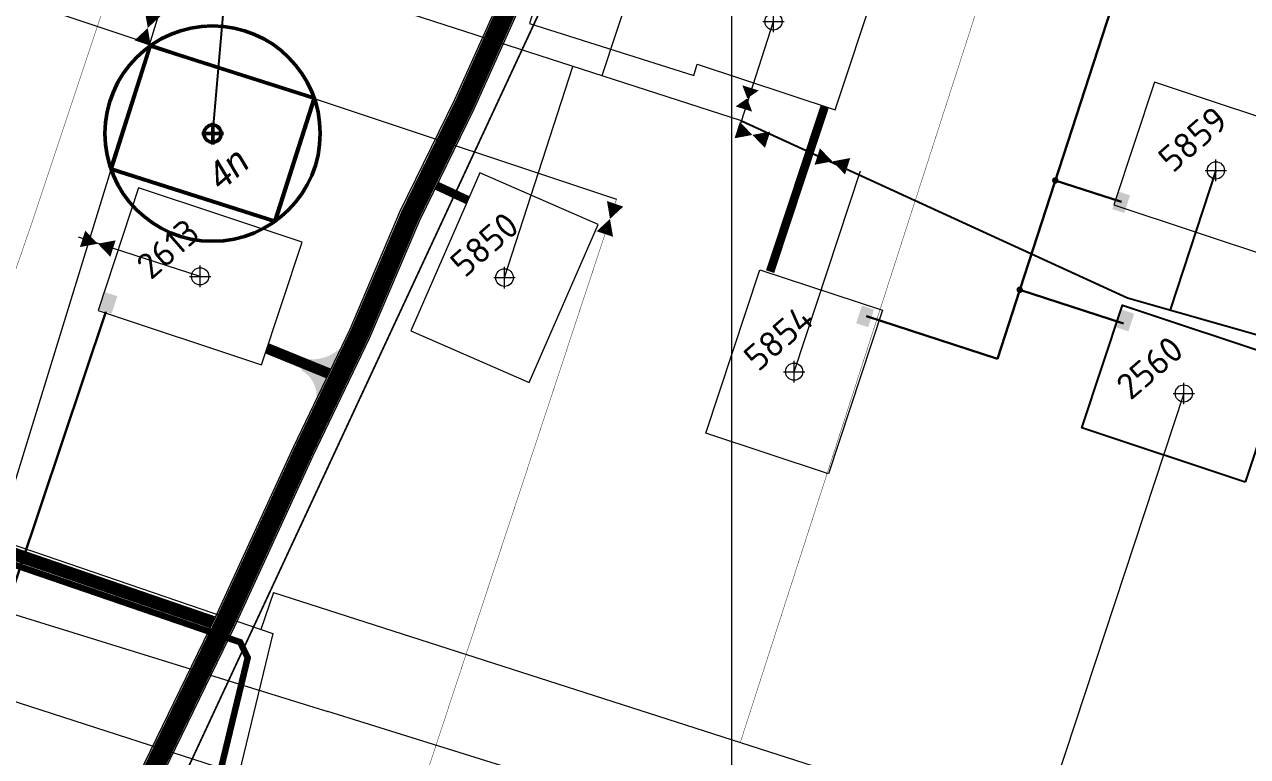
# Model space of a CAD drawing. Header units: millimetres. Extents: x 519 to 9564855, y -810 to 5021775.
# Drawn here: x 9531672 to 9532240, y 5001020 to 5001361 of the extents above; entities that cross this region are included whole.
import ezdxf

# ---------------------------------------------------------------- set-up
doc = ezdxf.new("R2010")
doc.units = ezdxf.units.MM
doc.header["$LTSCALE"] = 2
doc.header["$MEASUREMENT"] = 0
doc.header["$PDMODE"] = 2
doc.header["$PDSIZE"] = 5
doc.linetypes.add('DASHED', pattern=[0.75, 0.5, -0.25])
for name, color, linetype, lineweight in [('160 скважин на 2012 год - Электрика', 192, 'Continuous', 30), ('PPLINE_GAS', 4, 'GAS_LINE', 30), ('Скважины на 2026', 222, 'Continuous', 50), ('Скважины на 2026 доп.', 222, 'Continuous', 50), ('Скважины на 2027 год', 20, 'Continuous', 50), ('Электро', 1, 'Continuous', 30), ('Электроснаб', 1, 'Continuous', 18), ('Электроснабжене', 1, 'Continuous', 18)]:
    doc.layers.add(name, color=color, linetype=linetype, lineweight=lineweight)
for name, color, linetype in [('Existing roads', 41, 'Continuous'), ('FIBERGLASS', 212, 'Continuous'), ('Future Roads', 44, 'Continuous'), ('GRID_PULKOVO', 7, 'Continuous'), ('OilColl&Flowlines', 3, 'Continuous'), ('ROAD_GROUND', 9, 'Continuous'), ('stage 7.frame', 7, 'Continuous'), ('Stage 9.Frame&Text', 7, 'Continuous'), ('Газ', 4, 'GAS_LINE'), ('Скважины  2018 года', 7, 'Continuous'), ('Скважины 2017г', 221, 'Continuous'), ('Скважины на 2016 год.', 40, 'Continuous')]:
    doc.layers.add(name, color=color, linetype=linetype)
doc.styles.add('92051501$0$STANDARD', font='simplex.shx')
doc.styles.add('Elect', font='isocpeur.ttf')
doc.styles.add('Line_GUGK', font='')
doc.styles.get('Line_GUGK').set_extended_font_data('Bm431', italic=True)
doc.linetypes.add('GAS_LINE', pattern='A,0.5,-0.2,["G",92051501$0$STANDARD,S=0.1,R=0,X=-0.1,Y=-0.05],-0.05', length=0.75)

# ---------------------------------------------------------------- blocks, each defined once
blk = doc.blocks.new('92051501$0$WELLPAD')
at = {"flags": 128}
blk.add_lwpolyline([(40, -30), (-40, -30), (-40, 30), (40, 30)], close=True, dxfattribs=at)

msp = doc.modelspace()

# ---------------------------------------------------------------- hatches: boundary and pattern name
at = {"layer": 'Existing roads', "lineweight": 0}
msp.add_hatch(color=256, dxfattribs=at).paths.add_polyline_path([(9531818.19371, 5001209.91271, -0.26531178), (9531799.02059, 5001205.88068), (9531800.28203, 5001199.83264, -0.322530243), (9531807.09347, 5001185.72057)])
at = {"layer": 'Электро', "ltscale": 25}
for points in [[(9532185.11905, 5001281.13897), (9532179.48692, 5001282.93473), (9532176.86895, 5001274.72388), (9532182.50107, 5001272.92811)], [(9532057.88844, 5001221.71728), (9532063.50067, 5001219.8603), (9532066.2079, 5001228.04216), (9532060.59567, 5001229.89914)]]:
    msp.add_hatch(color=256, dxfattribs=at).paths.add_polyline_path(points)
at = {"layer": 'Электро', "ltscale": 7.5}
for points in [[(9531714.739, 5001234.28686), (9531709.11663, 5001236.11292), (9531706.45449, 5001227.91628), (9531712.07687, 5001226.09022)], [(9532187.0508, 5001226.15078), (9532181.42843, 5001227.97683), (9532178.76629, 5001219.78019), (9532184.38866, 5001217.95414)]]:
    msp.add_hatch(color=256, dxfattribs=at).paths.add_polyline_path(points)
at = {"layer": 'Электроснаб', "linetype": 'ByBlock', "lineweight": 0, "ltscale": 25}
for points in [[(9532185.11905, 5001281.13897), (9532179.48692, 5001282.93473), (9532176.86895, 5001274.72388), (9532182.50107, 5001272.92811)], [(9532057.88844, 5001221.71728), (9532063.50067, 5001219.8603), (9532066.2079, 5001228.04216), (9532060.59567, 5001229.89914)]]:
    msp.add_hatch(color=1, dxfattribs=at).paths.add_polyline_path(points)
at = {"layer": 'Электроснаб', "linetype": 'ByBlock', "lineweight": 0, "ltscale": 7.5}
for points in [[(9531714.739, 5001234.28686), (9531709.11663, 5001236.11292), (9531706.45449, 5001227.91628), (9531712.07687, 5001226.09022)], [(9532187.0508, 5001226.15078), (9532181.42843, 5001227.97683), (9532178.76629, 5001219.78019), (9532184.38866, 5001217.95414)]]:
    msp.add_hatch(color=1, dxfattribs=at).paths.add_polyline_path(points)
at = {"layer": 'Электроснабжене', "linetype": 'ByBlock', "lineweight": 0, "ltscale": 25}
for points in [[(9532185.11905, 5001281.13897), (9532179.48692, 5001282.93473), (9532176.86895, 5001274.72388), (9532182.50107, 5001272.92811)], [(9532057.88844, 5001221.71728), (9532063.50067, 5001219.8603), (9532066.2079, 5001228.04216), (9532060.59567, 5001229.89914)]]:
    msp.add_hatch(color=1, dxfattribs=at).paths.add_polyline_path(points)
at = {"layer": 'Электроснабжене', "linetype": 'ByBlock', "lineweight": 0, "ltscale": 7.5}
for points in [[(9531714.739, 5001234.28686), (9531709.11663, 5001236.11292), (9531706.45449, 5001227.91628), (9531712.07687, 5001226.09022)], [(9532187.0508, 5001226.15078), (9532181.42843, 5001227.97683), (9532178.76629, 5001219.78019), (9532184.38866, 5001217.95414)]]:
    msp.add_hatch(color=1, dxfattribs=at).paths.add_polyline_path(points)

# ---------------------------------------------------------------- linework, layer by layer
at = {"color": 3, "linetype": 'ByBlock', "lineweight": -2, "ltscale": 50, "const_width": 0.2}
msp.add_lwpolyline([(9531726.31691, 5000605.27783), (9531784.22149, 5000789.55074), (9531792.0835, 5000811.8005), (9531946.71127, 5001279.6474)], dxfattribs=at)
at = {"layer": '160 скважин на 2012 год - Электрика', "color": 1, "lineweight": 0, "ltscale": 7.5}
msp.add_line((9531568.52533, 5001077.78803, -0.00006), (9531794.77986, 5001004.88225, 0), dxfattribs=at)
at = {"layer": 'Existing roads', "linetype": 'ByBlock', "lineweight": 0, "ltscale": 5, "const_width": 4, "elevation": -6}
msp.add_lwpolyline([(9532043.32499, 5001322.40582), (9532017.93559, 5001245.67331)], dxfattribs=at)
at = {"layer": 'Existing roads', "linetype": 'ByBlock', "lineweight": 0, "ltscale": 5, "const_width": 4}
msp.add_lwpolyline([(9531877.56629, 5001278.85552), (9531863.07639, 5001285.6056)], dxfattribs=at)
at = {"layer": 'Existing roads', "lineweight": 0, "const_width": 5}
msp.add_lwpolyline([(9531784.25176, 5001210.06443), (9531812.93463, 5001198.36942)], dxfattribs=at)
at = {"layer": 'FIBERGLASS', "lineweight": 0, "extrusion": (-8.62e-14, -1e-16, -1)}
msp.add_line((9531049.66614, 5001321.27015), (9531771.54988, 5001073.7862), dxfattribs=at)
at = {"layer": 'FIBERGLASS', "lineweight": 0}
for p, q in [((9531771.80796, 5001073.56077), (9531775.3157, 5001066.34806, 0)), ((9531775.3364, 5001066.005, 0), (9531690.12365, 5000713.15835, 0))]:
    msp.add_line(p, q, dxfattribs=at)
at = {"layer": 'FIBERGLASS', "linetype": 'ByBlock', "lineweight": 0, "ltscale": 5, "const_width": 0.8, "elevation": 0}
msp.add_lwpolyline([(9531663.51753, 5000834.43473), (9531986.96128, 5001529.85671), (9532053.45416, 5001663.54518), (9532136.60027, 5001814.02518), (9532171.00357, 5001943.3008)], dxfattribs=at)
at = {"layer": 'FIBERGLASS', "linetype": 'ByBlock', "lineweight": 0, "ltscale": 50, "const_width": 0.2}
msp.add_lwpolyline([(9531540.58137, 5000879.23545), (9531675.002, 5001268.1794), (9531775.99888, 5001571.28666), (9531814.04754, 5001684.98793), (9532125.46657, 5001582.82219)], dxfattribs=at)
at = {"layer": 'FIBERGLASS', "linetype": 'DASHED', "lineweight": 0, "ltscale": 0.07, "const_width": 3, "elevation": 0}
msp.add_lwpolyline([(9531445.63554, 5000134.93508), (9531453.49473, 5000148.15449), (9531449.60856, 5000150.46489), (9531470.33504, 5000210.90981), (9531511.62837, 5000306.16539), (9531598.86686, 5000505.13692), (9531687.23701, 5000704.64662), (9531690.12365, 5000713.15835), (9531775.3157, 5001066.34806), (9531771.80796, 5001073.56077), (9531049.66614, 5001321.27015), (9531118.61306, 5001522.42529), (9531116.27538, 5001523.22654)], dxfattribs=at)
at = {"layer": 'Future Roads', "linetype": 'ByBlock', "lineweight": 0, "ltscale": 25, "const_width": 6}
msp.add_lwpolyline([(9531121.80102, 5001502.48526, 0.305155909), (9531112.06799, 5001499.76202), (9531059.98246, 5001342.34775, 0.027529448), (9531060.49746, 5001322.86625), (9531759.11142, 5001082.79176)], format="xyb", dxfattribs=at)
at = {"layer": 'GRID_PULKOVO', "lineweight": 0}
msp.add_line((9532000, 5010000), (9532000, 4992000), dxfattribs=at)
at = {"layer": 'OilColl&Flowlines', "linetype": 'ByBlock', "lineweight": 0}
for p, q in [((9531818.56169, 5001640.62339), (9531649.75115, 5001091.76919)), ((9532004.72894, 5001315.68327), (9531744.51792, 5001399.88466)), ((9531676.86256, 5001369.12652), (9531946.59967, 5001279.37281)), ((9532003.31016, 5001311.2441), (9532019.5, 5001361.9)), ((9531753.2, 5001243.5), (9531696.71619, 5001261.6243)), ((9531238.96, 5001218.94), (9531812.4663, 5001041.3966))]:
    msp.add_line(p, q, dxfattribs=at)
at = {"layer": 'OilColl&Flowlines', "lineweight": 25}
for p, q in [((9532004.72894, 5001315.68327), (9532184.02204, 5001233.51395)), ((9532225, 5001292.7), (9532203.8013, 5001227.88944)), ((9532184.02204, 5001233.51395), (9532498.4967, 5001144.08857))]:
    msp.add_line(p, q, dxfattribs=at)
at = {"layer": 'OilColl&Flowlines', "linetype": 'ByBlock', "lineweight": 0, "ltscale": 25}
msp.add_line((9532210.1, 5001189.1), (9532128.88765, 5000942.86012), dxfattribs=at)
at = {"layer": 'OilColl&Flowlines', "lineweight": 0}
msp.add_line((9533166.7085, 5000619.67329), (9531812.4663, 5001041.3966), dxfattribs=at)
at = {"layer": 'OilColl&Flowlines', "color": 3, "linetype": 'ByBlock', "lineweight": 0}
for points in [[(9531731.27113, 5001365.87457, 8, 0, 0), (9531728.89062, 5001358.86273, 0, 8, 0), (9531726.50828, 5001351.84547, 8, 8, 0)], [(9531945.96133, 5001277.18766, 8, 0, 0), (9531943.58083, 5001270.17583, 0, 8, 0), (9531941.19848, 5001263.15857, 8, 8, 0)]]:
    msp.add_lwpolyline(points, format="xyseb", dxfattribs=at)
at = {"layer": 'OilColl&Flowlines', "linetype": 'ByBlock', "lineweight": 0}
msp.add_lwpolyline([(9532005.7651, 5001321.23363, 8, 0, 0), (9532007.32988, 5001326.18381, 0, 8, 0), (9532008.85907, 5001331.0214, 8, 8, 0)], format="xyseb", dxfattribs=at)
at = {"layer": 'OilColl&Flowlines', "color": 3, "linetype": 'ByBlock', "lineweight": 0, "elevation": 0}
for points in [[(9532016.78115, 5001306.93872, 8, 0, 0), (9532009.72773, 5001309.19302, 0, 8, 0), (9532002.66885, 5001311.44907, 8, 8, 0)], [(9532053.95493, 5001294.63984, 8, 0, 0), (9532046.9015, 5001296.89415, 0, 8, 0), (9532039.84263, 5001299.15019, 8, 8, 0)]]:
    msp.add_lwpolyline(points, format="xyseb", dxfattribs=at)
at = {"layer": 'OilColl&Flowlines', "linetype": 'ByBlock', "lineweight": 0, "elevation": 0}
msp.add_lwpolyline([(9531712.73409, 5001256.40366, 8, 0, 0), (9531705.68066, 5001258.65796, 0, 8, 0), (9531698.62179, 5001260.91401, 8, 8, 0)], format="xyseb", dxfattribs=at)
at = {"layer": 'PPLINE_GAS', "linetype": 'GAS_LINE', "lineweight": 0, "ltscale": 20, "extrusion": (-8.62e-14, -1e-16, -1)}
msp.add_line((9531580.74927, 5001148.22545), (9531786.94126, 5001077.55261), dxfattribs=at)
at = {"layer": 'PPLINE_GAS', "lineweight": 0, "ltscale": 25}
for q in [(9531781.36778, 5001079.46294), (9533579.62579, 5000521.05574)]:
    msp.add_line((9531787.28782, 5001096.71499), q, dxfattribs=at)
at = {"layer": 'PPLINE_GAS', "linetype": 'GAS_LINE', "lineweight": 0, "ltscale": 20}
msp.add_line((9531786.94126, 5001077.55261), (9531697.37095, 5000707.12508, 0), dxfattribs=at)
at = {"layer": 'ROAD_GROUND', "color": 8, "lineweight": 0, "const_width": 9}
msp.add_lwpolyline([(9531638.90189, 5000813.27937), (9531667.01315, 5000873.68476), (9531696.79915, 5000938.05481), (9531732.01143, 5001015.58185), (9531764.81579, 5001083.09083), (9531801.21066, 5001162.37964), (9531827.38075, 5001216.91731), (9531850.68755, 5001271.63328), (9531876.00788, 5001323.4749), (9531899.68186, 5001376.31681), (9531931.81984, 5001446.59988), (9531961.95155, 5001507.76469), (9531987.05357, 5001559.86888), (9532021.20111, 5001627.36284), (9532025.50539, 5001635.4117)], dxfattribs=at)
at = {"layer": 'ROAD_GROUND', "linetype": 'Continuous', "lineweight": 0}
for points in [[(9531638.31752, 5000824.47041), (9531662.47542, 5000875.78452), (9531692.24672, 5000940.1225), (9531727.48587, 5001017.7087), (9531760.29459, 5001085.22665), (9531796.68432, 5001164.50427), (9531822.82451, 5001218.97962), (9531846.13811, 5001273.71156), (9531871.47876, 5001325.59479), (9531895.12671, 5001378.37861), (9531927.30268, 5001448.74476), (9531957.44705, 5001509.93481), (9531982.57015, 5001562.08276), (9532016.76523, 5001629.67069), (9532021.13, 5001637.83268)], [(9531645.70058, 5000816.67552), (9531671.537, 5000871.555), (9531701.337, 5000935.955), (9531736.537, 5001013.455), (9531769.337, 5001080.955), (9531805.737, 5001160.255), (9531831.937, 5001214.855), (9531855.237, 5001269.555), (9531880.537, 5001321.355), (9531904.237, 5001374.255), (9531936.337, 5001444.455), (9531966.437, 5001505.555), (9531991.537, 5001557.655), (9532025.637, 5001625.055), (9532029.88077, 5001632.99073)]]:
    msp.add_lwpolyline(points, dxfattribs=at)
at = {"layer": 'stage 7.frame', "color": 0, "linetype": 'ByBlock', "lineweight": 0, "elevation": -6}
msp.add_lwpolyline([(9531984.08388, 5001342.00763), (9532048.12322, 5001320.81817), (9532066.97866, 5001377.80356), (9531990.99813, 5001402.94414), (9531989.24752, 5001397.65339)], dxfattribs=at)
at = {"layer": 'stage 7.frame', "color": 0, "linetype": 'ByBlock', "lineweight": 0}
msp.add_lwpolyline([(9531705.78202, 5001227.57759), (9531781.76255, 5001202.43701), (9531800.61798, 5001259.42241), (9531724.63745, 5001284.56299)], close=True, dxfattribs=at)
for centre in [(9532019.5, 5001361.9), (9531753.2, 5001243.5)]:
    msp.add_circle(centre, 4, dxfattribs=at)
at = {"layer": 'stage 7.frame', "color": 0, "linetype": 'ByBlock', "lineweight": 0, "ltscale": 80}
msp.add_point((9532019.5, 5001361.9), dxfattribs=at)
at = {"layer": 'stage 7.frame', "color": 0, "linetype": 'ByBlock', "lineweight": 0, "ltscale": 25}
msp.add_point((9531753.2, 5001243.5), dxfattribs=at)
at = {"layer": 'Stage 9.Frame&Text', "color": 0, "linetype": 'ByBlock', "lineweight": 0}
msp.add_circle((9532210.1, 5001189.1), 4, dxfattribs=at)
msp.add_point((9532210.1, 5001189.1), dxfattribs=at)
at = {"layer": 'Газ', "color": 4, "lineweight": 0, "ltscale": 5, "const_width": 0.2}
msp.add_lwpolyline([(9532004.12468, 5001027.07179), (9532165.43428, 5001526.69259)], dxfattribs=at)
at = {"layer": 'Скважины  2018 года', "color": 3, "linetype": 'ByBlock', "lineweight": 0, "ltscale": 50}
msp.add_line((9531894.6, 5001242.9), (9531926.35806, 5001341.04322), dxfattribs=at)
at = {"layer": 'Скважины  2018 года', "linetype": 'ByBlock', "lineweight": 0, "ltscale": 2}
msp.add_lwpolyline([(9531883.11598, 5001291.5633), (9531851.09875, 5001218.24961), (9531906.08402, 5001194.2367), (9531938.10125, 5001267.55039)], close=True, dxfattribs=at)
msp.add_circle((9531894.6, 5001242.9), 4.0951, dxfattribs=at)
at = {"layer": 'Скважины  2018 года', "linetype": 'ByBlock', "lineweight": 0, "ltscale": 50}
msp.add_point((9531894.6, 5001242.9), dxfattribs=at)
at = {"layer": 'Скважины 2017г', "color": 0, "linetype": 'ByBlock', "lineweight": 0}
for points in [[(9531989.24752, 5001397.65339), (9531924.13453, 5001418.13697), (9531906.12218, 5001360.8795), (9531982.46547, 5001336.86303), (9531984.08388, 5001342.00763)], [(9532013.11838, 5001246.59806), (9532070.12728, 5001227.81381), (9532045.08162, 5001151.80194), (9531988.07272, 5001170.58619), (9532013.11838, 5001246.59806)]]:
    msp.add_lwpolyline(points, dxfattribs=at)
at = {"layer": 'Скважины 2017г', "color": 3, "linetype": 'ByBlock', "lineweight": 0, "ltscale": 5}
for points in [[(9531953.3, 5001377.5), (9531939.79743, 5001336.69439)], [(9532029.1, 5001199.2), (9532059.98932, 5001292.56407)]]:
    msp.add_lwpolyline(points, dxfattribs=at)
at = {"layer": 'Скважины 2017г', "color": 0, "linetype": 'ByBlock', "lineweight": 0}
msp.add_circle((9532029.1, 5001199.2), 4, dxfattribs=at)
msp.add_point((9532029.1, 5001199.2), dxfattribs=at)
at = {"layer": 'Скважины на 2016 год.', "color": 0, "linetype": 'ByBlock', "lineweight": 0, "elevation": 0.00005}
msp.add_lwpolyline([(9532177.59218, 5001276.6859), (9532253.5727, 5001251.54532), (9532272.42814, 5001308.53072), (9532196.44761, 5001333.6713)], close=True, dxfattribs=at)
at = {"layer": 'Скважины на 2016 год.', "color": 0, "linetype": 'ByBlock', "lineweight": 0}
msp.add_circle((9532225, 5001292.7), 4, dxfattribs=at)
msp.add_point((9532225, 5001292.7), dxfattribs=at)
at = {"layer": 'Скважины на 2026', "color": 215, "linetype": 'ByBlock', "ltscale": 50, "true_color": 0xa953a0, "elevation": 0}
for points in [[(9531711.75443, 5001293.37255), (9531787.97708, 5001269.08042), (9531806.19618, 5001326.24741), (9531729.97353, 5001350.53954)], [(9531711.85124, 5001293.34288), (9531788.07389, 5001269.05075), (9531806.29299, 5001326.21774), (9531730.07034, 5001350.50987)]]:
    msp.add_lwpolyline(points, close=True, dxfattribs=at)
at = {"layer": 'Скважины на 2026', "color": 215, "linetype": 'ByBlock', "ltscale": 50, "true_color": 0xa953a0}
for radius in [50, 4]:
    msp.add_circle((9531758.97531, 5001309.80998, 0), radius, dxfattribs=at)
msp.add_point((9531759.07212, 5001309.78031, 0), dxfattribs=at)
at = {"layer": 'Скважины на 2026 доп.', "lineweight": 25}
msp.add_line((9531764.14, 5001368.54), (9531758.97531, 5001309.80998, 0), dxfattribs=at)
at = {"layer": 'Скважины на 2027 год', "lineweight": 25}
msp.add_point((9531759.07212, 5001309.78031, 0), dxfattribs=at)
at = {"layer": 'Электро', "ltscale": 25}
for p, q in [((9532133.88732, 5001237.2442), (9532182.34707, 5001386.38798)), ((9532181.19874, 5001278.05229), (9532150.39836, 5001288.05994)), ((9532133.88732, 5001237.2442), (9532123.48979, 5001205.24388)), ((9532182.07347, 5001221.58757), (9532133.88732, 5001237.2442)), ((9532123.48979, 5001205.24388), (9532062.69375, 5001224.99771))]:
    msp.add_line(p, q, dxfattribs=at)
at = {"layer": 'Электро', "ltscale": 7.5}
msp.add_line((9531709.34457, 5001226.96311), (9531658.79457, 5001076.36983), dxfattribs=at)
at = {"layer": 'Электро', "ltscale": 25, "const_width": 1.5}
for points in [[(9532149.68507, 5001288.29171, 1), (9532151.11165, 5001287.82818, 1)], [(9532133.17403, 5001237.47596, 1), (9532134.60062, 5001237.01244, 1)]]:
    msp.add_lwpolyline(points, format="xyb", close=True, dxfattribs=at)
at = {"layer": 'Электроснаб', "color": 1, "linetype": 'ByBlock', "lineweight": 0, "ltscale": 25}
for p, q in [((9532133.88732, 5001237.2442), (9532182.34707, 5001386.38798)), ((9532181.19874, 5001278.05229), (9532150.39836, 5001288.05994)), ((9532133.88732, 5001237.2442), (9532123.48979, 5001205.24388)), ((9532182.07347, 5001221.58757), (9532133.88732, 5001237.2442)), ((9532123.48979, 5001205.24388), (9532062.69375, 5001224.99771))]:
    msp.add_line(p, q, dxfattribs=at)
at = {"layer": 'Электроснаб', "color": 1, "linetype": 'ByBlock', "lineweight": 0, "ltscale": 7.5}
msp.add_line((9531709.34457, 5001226.96311), (9531658.79457, 5001076.36983), dxfattribs=at)
at = {"layer": 'Электроснаб', "color": 1, "linetype": 'ByBlock', "lineweight": 0, "ltscale": 25, "const_width": 1.5}
for points in [[(9532149.68507, 5001288.29171, 1), (9532151.11165, 5001287.82818, 1)], [(9532133.17403, 5001237.47596, 1), (9532134.60062, 5001237.01244, 1)]]:
    msp.add_lwpolyline(points, format="xyb", close=True, dxfattribs=at)
at = {"layer": 'Электроснабжене', "color": 1, "linetype": 'ByBlock', "lineweight": 0, "ltscale": 25}
for p, q in [((9532133.88732, 5001237.2442), (9532182.34707, 5001386.38798)), ((9532181.19874, 5001278.05229), (9532150.39836, 5001288.05994)), ((9532133.88732, 5001237.2442), (9532123.48979, 5001205.24388)), ((9532182.07347, 5001221.58757), (9532133.88732, 5001237.2442)), ((9532123.48979, 5001205.24388), (9532062.69375, 5001224.99771))]:
    msp.add_line(p, q, dxfattribs=at)
at = {"layer": 'Электроснабжене', "color": 1, "linetype": 'ByBlock', "lineweight": 0, "ltscale": 7.5}
msp.add_line((9531709.34457, 5001226.96311), (9531658.79457, 5001076.36983), dxfattribs=at)
at = {"layer": 'Электроснабжене', "color": 1, "linetype": 'ByBlock', "lineweight": 0, "ltscale": 25, "const_width": 1.5}
for points in [[(9532149.68507, 5001288.29171, 1), (9532151.11165, 5001287.82818, 1)], [(9532133.17403, 5001237.47596, 1), (9532134.60062, 5001237.01244, 1)]]:
    msp.add_lwpolyline(points, format="xyb", close=True, dxfattribs=at)

# ---------------------------------------------------------------- block references
at = {"layer": 'Stage 9.Frame&Text', "color": 0, "linetype": 'ByBlock', "lineweight": 0, "xscale": 1.000397499139614, "yscale": 1.000397499139614, "zscale": 1.000397499139614, "rotation": 341.6915560444714}
msp.add_blockref('92051501$0$WELLPAD', (9532210.11015, 5001189.00831, 0.00005), dxfattribs=at)

# ---------------------------------------------------------------- texts
at = {"layer": 'stage 7.frame', "color": 0, "linetype": 'ByBlock', "lineweight": 0, "style": 'Elect'}
msp.add_text('2613', height=12, rotation=41, dxfattribs=at).set_placement((9531730.33023, 5001241.48052))
at = {"layer": 'Stage 9.Frame&Text', "color": 0, "linetype": 'ByBlock', "lineweight": 0, "style": 'Elect'}
msp.add_text('2560', height=12, rotation=40.6283458, dxfattribs=at).set_placement((9532185.33591, 5001185.53996))
at = {"layer": 'Скважины  2018 года', "linetype": 'ByBlock', "lineweight": 0, "ltscale": 2, "style": 'Elect'}
msp.add_text('5850', height=12, rotation=41, dxfattribs=at).set_placement((9531876.11591, 5001242.42111))
at = {"layer": 'Скважины 2017г', "color": 0, "linetype": 'ByBlock', "lineweight": 0, "style": 'Elect'}
msp.add_text('5854', height=12, rotation=41, dxfattribs=at).set_placement((9532012.44552, 5001198.8186))
at = {"layer": 'Скважины на 2016 год.', "color": 0, "linetype": 'ByBlock', "lineweight": 0, "style": 'Elect'}
msp.add_text('5859', height=12, rotation=41, dxfattribs=at).set_placement((9532204.96828, 5001291.1129))
at = {"layer": 'Скважины на 2026', "color": 215, "linetype": 'ByBlock', "ltscale": 50, "true_color": 0xa953a0, "style": 'Line_GUGK'}
msp.add_text('4n', height=12.5, rotation=41, dxfattribs=at).set_placement((9531763.12997, 5001282.86421, 0))

doc.saveas('drawing.dxf')
